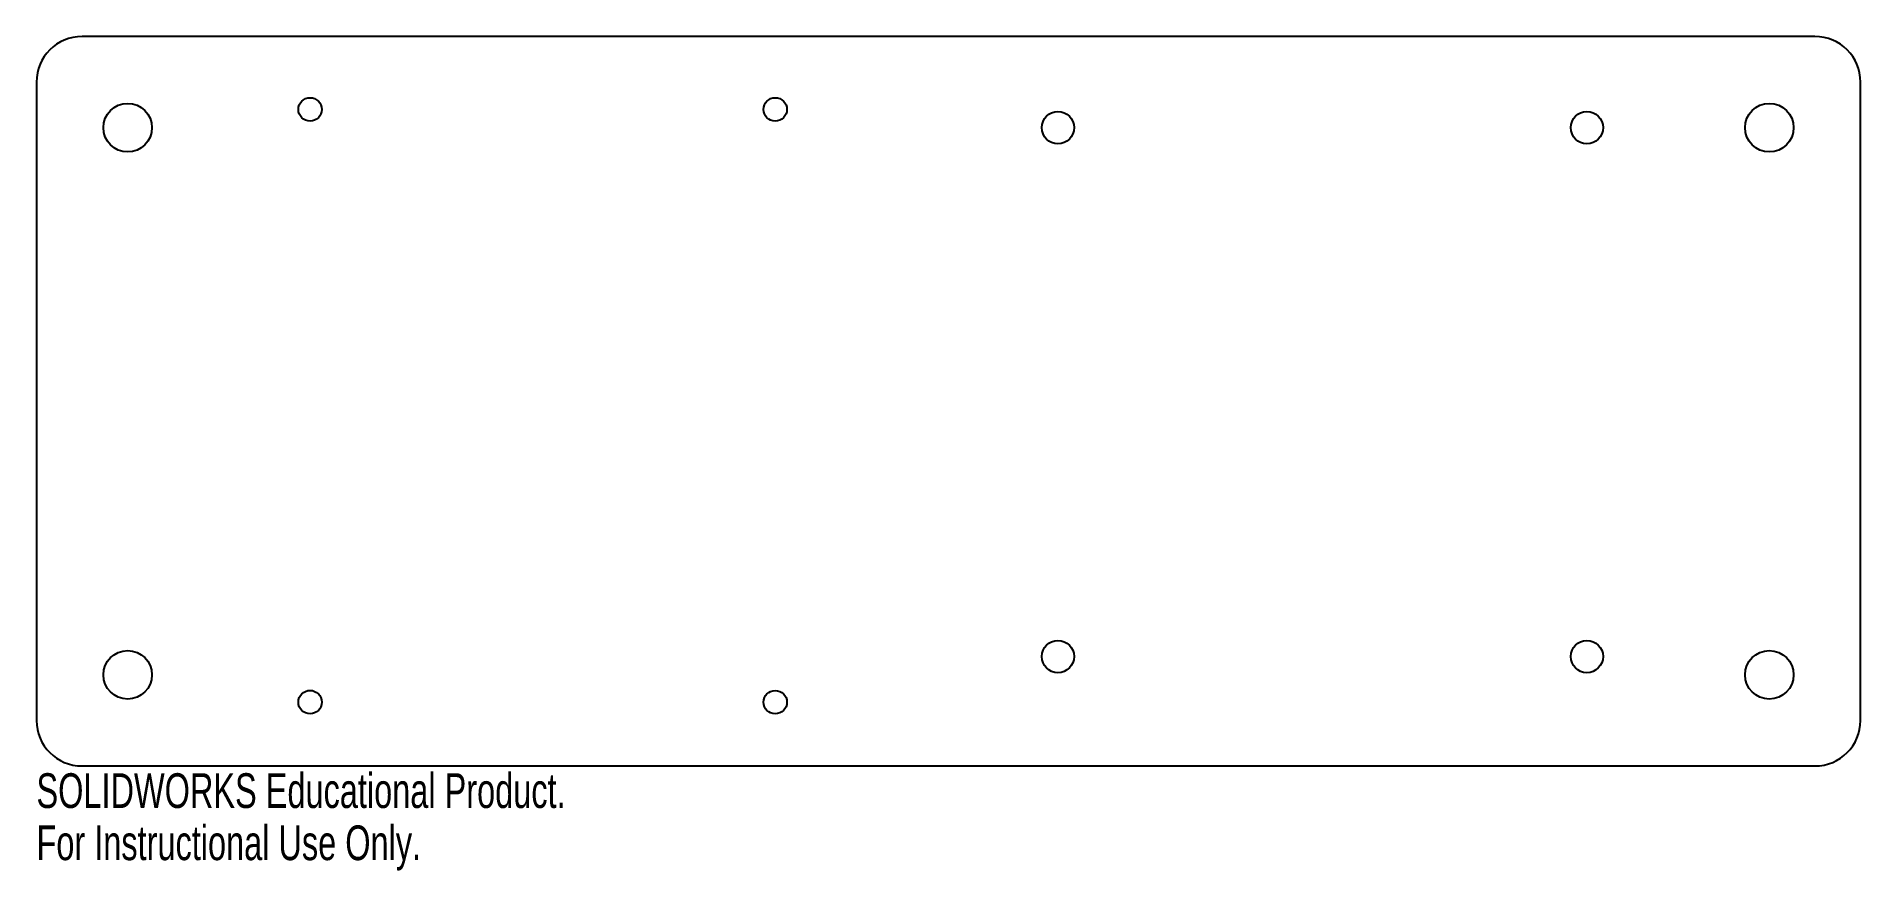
# Model space of a CAD drawing. Header units: inches. Extents: x 0 to 10, y -4.6 to 0.
import ezdxf

# ---------------------------------------------------------------- set-up
doc = ezdxf.new("R2010")
doc.units = ezdxf.units.IN
doc.header["$MEASUREMENT"] = 0
doc.styles.add('SLDTEXTSTYLE0', font='TXT', dxfattribs={"width": 0.7})

msp = doc.modelspace()

# ---------------------------------------------------------------- linework, layer by layer
at = {"color": 7, "linetype": 'Continuous', "lineweight": 25}
for p, q in [((9.75, 0), (0.25, 0)), ((0, -0.25), (0, -3.75)), ((10, -3.75), (10, -0.25)), ((0.25, -4), (9.75, -4))]:
    msp.add_line(p, q, dxfattribs=at)
for centre, radius in [((0.5, -0.5), 0.133), ((1.5, -0.4), 0.0643), ((4.05, -0.4), 0.0642), ((9.5, -0.5), 0.133), ((5.6, -0.5), 0.0885), ((8.5, -0.5), 0.0885), ((0.5, -3.5), 0.133), ((5.6, -3.4), 0.0885), ((8.5, -3.4), 0.0885), ((9.5, -3.5), 0.133), ((1.5, -3.65), 0.0643), ((4.05, -3.65), 0.0642)]:
    msp.add_circle(centre, radius, dxfattribs=at)
for centre, start, end in [((0.25, -0.25), 90, 180), ((9.75, -0.25), 0, 90), ((0.25, -3.75), 180, 270), ((9.75, -3.75), 270, 0)]:
    msp.add_arc(centre, 0.25, start, end, dxfattribs=at)

# ---------------------------------------------------------------- texts
at = {"color": 7, "linetype": 'Continuous', "char_height": 0.1903, "attachment_point": 1, "style": 'SLDTEXTSTYLE0'}
for s, insert in [('SOLIDWORKS Educational Product.', (0, -4.04)), ('For Instructional Use Only.', (0, -4.326))]:
    msp.add_mtext(s, dxfattribs=dict(at, insert=insert))

doc.saveas('drawing.dxf')
